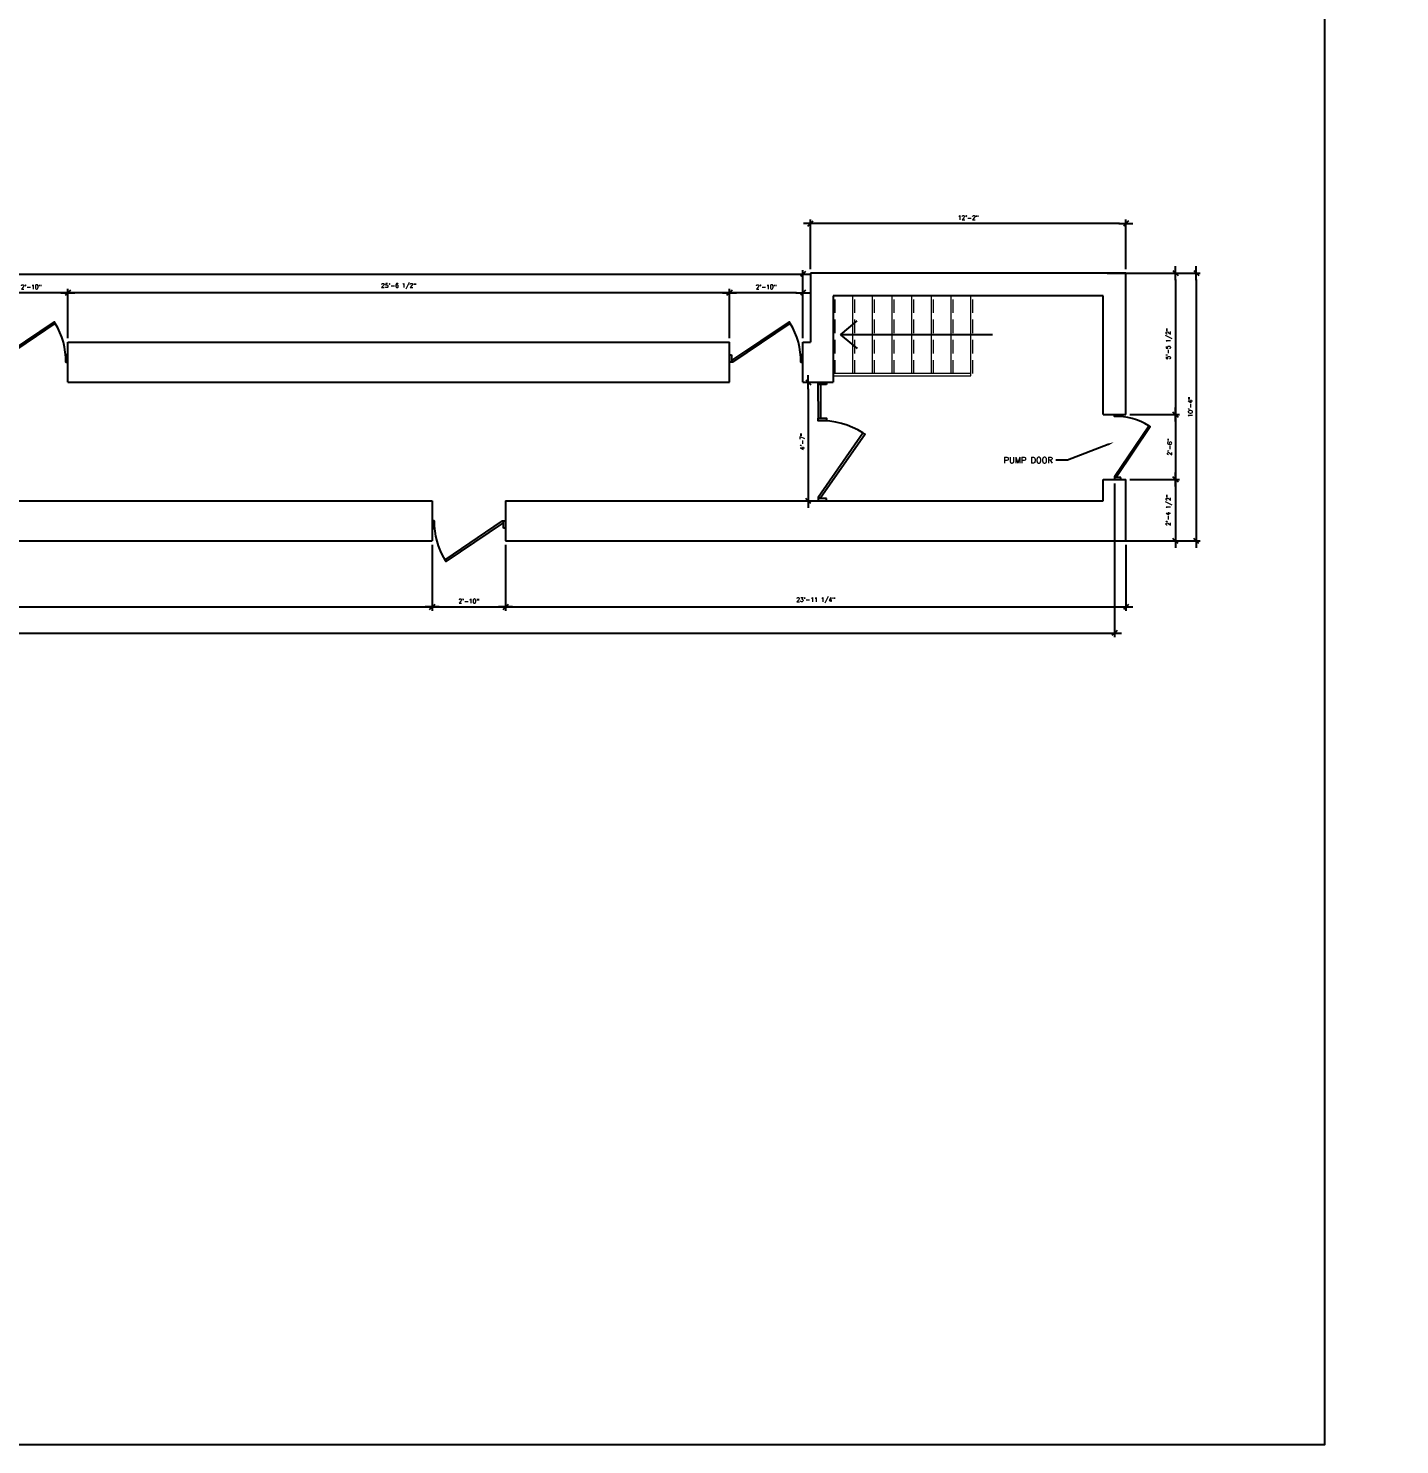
# Model space of a CAD drawing. Header units: inches. Extents: x -11160 to 9368, y -3485 to 2663.
# Drawn here: x -2651 to -2016, y -1174 to -518 of the extents above; entities that cross this region are included whole.
import ezdxf
from ezdxf import colors
from ezdxf.entities.mleader import LeaderData, LeaderLine
from ezdxf.math import Vec2, Vec3

# ---------------------------------------------------------------- set-up
doc = ezdxf.new("R2010")
doc.units = ezdxf.units.IN
doc.header["$MEASUREMENT"] = 0
doc.linetypes.add('HIDDEN', pattern=[0.375, 0.25, -0.125])
for name, color, linetype in [('A-WALL', 4, 'Continuous'), ('A-WINDOW', 1, 'Continuous'), ('MD-FF-HATCH-6', 8, 'Continuous'), ('SM-RCP-TEXT', 2, 'Continuous'), ('YP-DOOR', 1, 'Continuous')]:
    doc.layers.add(name, color=color, linetype=linetype)
doc.layers.add('D-D FLOOR', color=2, linetype='Continuous', lineweight=9)
doc.layers.add('I-8-Gray', color=1, linetype='Continuous', lineweight=9)
doc.styles.add('SM-LEADER-00', font='romans.shx')
doc.styles.add('SMI-24', font='romans.shx', dxfattribs={"height": 2})
doc.dimstyles.new('SMI-24', dxfattribs={"dimscale": 24, "dimtxt": 2, "dimasz": 0.125, "dimexe": 0.078125, "dimexo": 0.078125, "dimgap": 0.0625, "dimtad": 1, "dimdec": 3, "dimrnd": 0.25, "dimzin": 3, "dimdsep": 46, "dimlunit": 4, "dimtxsty": 'SMI-24', "dimblk": 'SMI-thick', "dimcen": 0.09375, "dimclrd": 1, "dimclre": 1, "dimclrt": 2, "dimadec": 0, "dimazin": 0, "dimtfac": 0.09375, "dimtdec": 3, "dimtmove": 2, "dimatfit": 3, "dimfxl": 0.078125, "dimfrac": 2, "dimtolj": 1, "dimtzin": 3, "dimarcsym": 0})

# ---------------------------------------------------------------- blocks, each defined once
blk = doc.blocks.new('SMI-thick')
at = {"color": 0, "linetype": 'Continuous'}
blk.add_line((-1.08, 0), (1.08, 0), dxfattribs=at)
at = {"color": 4, "linetype": 'Continuous'}
blk.add_line((0.39, 0.39), (-0.39, -0.39), dxfattribs=at)
blk = doc.blocks.new('*D495')
at = {"layer": 'A-WALL', "color": 1, "lineweight": -2, "transparency": 16777216}
for p, q in [((-2430.17, -756.87), (-2430.17, -787.43)), ((-2142.81, -756.87), (-2142.81, -787.43)), ((-2427.17, -785.56), (-2145.81, -785.56))]:
    blk.add_line(p, q, dxfattribs=at)
at = {"layer": 'Defpoints', "color": 0, "transparency": 16777216}
for p in [(-2430.17, -754.99), (-2142.81, -754.99), (-2142.81, -785.56)]:
    blk.add_point(p, dxfattribs=at)
at = {"layer": 'A-WALL', "color": 1, "lineweight": -2, "transparency": 16777216, "xscale": 3, "yscale": 3, "zscale": 3, "rotation": 180}
blk.add_blockref('SMI-thick', (-2430.17, -785.56), dxfattribs=at)
at = {"layer": 'A-WALL', "color": 1, "lineweight": -2, "transparency": 16777216, "xscale": 3, "yscale": 3, "zscale": 3}
blk.add_blockref('SMI-thick', (-2142.81, -785.56), dxfattribs=at)
at = {"layer": 'A-WALL', "color": 2, "transparency": 16777216, "insert": (-2286.49, -782.53), "char_height": 2, "attachment_point": 5, "style": 'SMI-24'}
blk.add_mtext('\\A1;23\'-11 1/4"', dxfattribs=at)
blk = doc.blocks.new('*D496')
at = {"layer": 'A-WALL', "color": 1, "lineweight": -2, "transparency": 16777216}
for p, q in [((-2464.17, -756.87), (-2464.17, -787.43)), ((-2430.17, -756.87), (-2430.17, -787.43)), ((-2461.17, -785.56), (-2433.17, -785.56))]:
    blk.add_line(p, q, dxfattribs=at)
at = {"layer": 'Defpoints', "color": 0, "transparency": 16777216}
for p in [(-2464.17, -754.99), (-2430.17, -754.99), (-2430.17, -785.56)]:
    blk.add_point(p, dxfattribs=at)
at = {"layer": 'A-WALL', "color": 1, "lineweight": -2, "transparency": 16777216, "xscale": 3, "yscale": 3, "zscale": 3, "rotation": 180}
blk.add_blockref('SMI-thick', (-2464.17, -785.56), dxfattribs=at)
at = {"layer": 'A-WALL', "color": 1, "lineweight": -2, "transparency": 16777216, "xscale": 3, "yscale": 3, "zscale": 3}
blk.add_blockref('SMI-thick', (-2430.17, -785.56), dxfattribs=at)
at = {"layer": 'A-WALL', "color": 2, "transparency": 16777216, "insert": (-2447.17, -782.87), "char_height": 2, "attachment_point": 5, "style": 'SMI-24'}
blk.add_mtext('\\A1;2\'-10"', dxfattribs=at)
blk = doc.blocks.new('*D497')
at = {"layer": 'A-WALL', "color": 1, "lineweight": -2, "transparency": 16777216}
for p, q in [((-2982.13, -756.87), (-2982.13, -787.43)), ((-2464.17, -756.87), (-2464.17, -787.43)), ((-2979.13, -785.56), (-2467.17, -785.56))]:
    blk.add_line(p, q, dxfattribs=at)
at = {"layer": 'Defpoints', "color": 0, "transparency": 16777216}
for p in [(-2982.13, -754.99), (-2464.17, -754.99), (-2464.17, -785.56)]:
    blk.add_point(p, dxfattribs=at)
at = {"layer": 'A-WALL', "color": 1, "lineweight": -2, "transparency": 16777216, "xscale": 3, "yscale": 3, "zscale": 3, "rotation": 180}
blk.add_blockref('SMI-thick', (-2982.13, -785.56), dxfattribs=at)
at = {"layer": 'A-WALL', "color": 1, "lineweight": -2, "transparency": 16777216, "xscale": 3, "yscale": 3, "zscale": 3}
blk.add_blockref('SMI-thick', (-2464.17, -785.56), dxfattribs=at)
at = {"layer": 'A-WALL', "color": 2, "transparency": 16777216, "insert": (-2723.15, -782.87), "char_height": 2, "attachment_point": 5, "style": 'SMI-24'}
blk.add_mtext('\\A1;43\'-2"', dxfattribs=at)
blk = doc.blocks.new('*D504')
at = {"layer": 'A-WALL', "color": 1, "lineweight": -2, "transparency": 16777216}
for p, q in [((-2148.09, -728.37), (-2148.09, -799.52)), ((-3511.37, -738.37), (-3511.37, -799.52)), ((-3508.37, -797.65), (-2151.09, -797.65))]:
    blk.add_line(p, q, dxfattribs=at)
at = {"layer": 'Defpoints', "color": 0, "transparency": 16777216}
for p in [(-2148.09, -726.49), (-3511.37, -736.49), (-2148.09, -797.65)]:
    blk.add_point(p, dxfattribs=at)
at = {"layer": 'A-WALL', "color": 1, "lineweight": -2, "transparency": 16777216, "xscale": 3, "yscale": 3, "zscale": 3, "rotation": 180}
blk.add_blockref('SMI-thick', (-3511.37, -797.65), dxfattribs=at)
at = {"layer": 'A-WALL', "color": 1, "lineweight": -2, "transparency": 16777216, "xscale": 3, "yscale": 3, "zscale": 3}
blk.add_blockref('SMI-thick', (-2148.09, -797.65), dxfattribs=at)
at = {"layer": 'A-WALL', "color": 2, "transparency": 16777216, "insert": (-2829.73, -794.62), "char_height": 2, "attachment_point": 5, "style": 'SMI-24'}
blk.add_mtext('\\A1;113\'-7 1/4"', dxfattribs=at)
blk = doc.blocks.new('*D505')
at = {"layer": 'A-WALL', "color": 1, "lineweight": -2, "transparency": 16777216}
for p, q in [((-2140.94, -726.49), (-2117.96, -726.49)), ((-2119.83, -729.49), (-2119.83, -751.99)), ((-2140.94, -754.99), (-2117.96, -754.99))]:
    blk.add_line(p, q, dxfattribs=at)
at = {"layer": 'Defpoints', "color": 0, "transparency": 16777216}
for p in [(-2142.81, -726.49), (-2142.81, -754.99), (-2119.83, -754.99)]:
    blk.add_point(p, dxfattribs=at)
at = {"layer": 'A-WALL', "color": 1, "lineweight": -2, "transparency": 16777216, "xscale": 3, "yscale": 3, "zscale": 3}
for p, rotation in [((-2119.83, -726.49), 90), ((-2119.83, -754.99), 270)]:
    blk.add_blockref('SMI-thick', p, dxfattribs=dict(at, rotation=rotation))
at = {"layer": 'A-WALL', "color": 2, "transparency": 16777216, "insert": (-2122.86, -740.74), "char_height": 2, "attachment_point": 5, "rotation": 90, "style": 'SMI-24'}
blk.add_mtext('\\A1;2\'-4 1/2"', dxfattribs=at)
blk = doc.blocks.new('*D506')
at = {"layer": 'A-WALL', "color": 1, "lineweight": -2, "transparency": 16777216}
for p, q in [((-2140.94, -696.49), (-2117.96, -696.49)), ((-2119.83, -699.49), (-2119.83, -723.49)), ((-2140.94, -726.49), (-2117.96, -726.49))]:
    blk.add_line(p, q, dxfattribs=at)
at = {"layer": 'Defpoints', "color": 0, "transparency": 16777216}
for p in [(-2142.81, -696.49), (-2142.81, -726.49), (-2119.83, -726.49)]:
    blk.add_point(p, dxfattribs=at)
at = {"layer": 'A-WALL', "color": 1, "lineweight": -2, "transparency": 16777216, "xscale": 3, "yscale": 3, "zscale": 3}
for p, rotation in [((-2119.83, -696.49), 90), ((-2119.83, -726.49), 270)]:
    blk.add_blockref('SMI-thick', p, dxfattribs=dict(at, rotation=rotation))
at = {"layer": 'A-WALL', "color": 2, "transparency": 16777216, "insert": (-2122.52, -711.49), "char_height": 2, "attachment_point": 5, "rotation": 90, "style": 'SMI-24'}
blk.add_mtext('\\A1;2\'-6"', dxfattribs=at)
blk = doc.blocks.new('*D507')
at = {"layer": 'A-WALL', "color": 1, "lineweight": -2, "transparency": 16777216}
for p, q in [((-2140.94, -630.93), (-2117.96, -630.93)), ((-2119.83, -633.93), (-2119.83, -693.49)), ((-2140.94, -696.49), (-2117.96, -696.49))]:
    blk.add_line(p, q, dxfattribs=at)
at = {"layer": 'Defpoints', "color": 0, "transparency": 16777216}
for p in [(-2142.81, -630.93), (-2142.81, -696.49), (-2119.83, -696.49)]:
    blk.add_point(p, dxfattribs=at)
at = {"layer": 'A-WALL', "color": 1, "lineweight": -2, "transparency": 16777216, "xscale": 3, "yscale": 3, "zscale": 3}
for p, rotation in [((-2119.83, -630.93), 90), ((-2119.83, -696.49), 270)]:
    blk.add_blockref('SMI-thick', p, dxfattribs=dict(at, rotation=rotation))
at = {"layer": 'A-WALL', "color": 2, "transparency": 16777216, "insert": (-2122.86, -663.71), "char_height": 2, "attachment_point": 5, "rotation": 90, "style": 'SMI-24'}
blk.add_mtext('\\A1;5\'-5 1/2"', dxfattribs=at)
blk = doc.blocks.new('*D508')
at = {"layer": 'A-WALL', "color": 1, "lineweight": -2, "transparency": 16777216}
for p, q in [((-2151.5, -630.93), (-2108.35, -630.93)), ((-2110.23, -633.93), (-2110.23, -751.99)), ((-2146.22, -754.99), (-2108.35, -754.99))]:
    blk.add_line(p, q, dxfattribs=at)
at = {"layer": 'Defpoints', "color": 0, "transparency": 16777216}
for p in [(-2153.37, -630.93), (-2148.09, -754.99), (-2110.23, -754.99)]:
    blk.add_point(p, dxfattribs=at)
at = {"layer": 'A-WALL', "color": 1, "lineweight": -2, "transparency": 16777216, "xscale": 3, "yscale": 3, "zscale": 3}
for p, rotation in [((-2110.23, -630.93), 90), ((-2110.23, -754.99), 270)]:
    blk.add_blockref('SMI-thick', p, dxfattribs=dict(at, rotation=rotation))
at = {"layer": 'A-WALL', "color": 2, "transparency": 16777216, "insert": (-2112.92, -692.96), "char_height": 2, "attachment_point": 5, "rotation": 90, "style": 'SMI-24'}
blk.add_mtext('\\A1;10\'-4"', dxfattribs=at)
blk = doc.blocks.new('*D509')
at = {"layer": 'A-WALL', "color": 1, "lineweight": -2, "transparency": 16777216}
for p, q in [((-2288.93, -629.06), (-2288.93, -606.12)), ((-2145.81, -607.99), (-2285.93, -607.99)), ((-2142.81, -629.06), (-2142.81, -606.12))]:
    blk.add_line(p, q, dxfattribs=at)
at = {"layer": 'Defpoints', "color": 0, "transparency": 16777216}
for p in [(-2288.93, -607.99), (-2288.93, -630.93), (-2142.81, -630.93)]:
    blk.add_point(p, dxfattribs=at)
at = {"layer": 'A-WALL', "color": 1, "lineweight": -2, "transparency": 16777216, "xscale": 3, "yscale": 3, "zscale": 3, "rotation": 180}
blk.add_blockref('SMI-thick', (-2288.93, -607.99), dxfattribs=at)
at = {"layer": 'A-WALL', "color": 1, "lineweight": -2, "transparency": 16777216, "xscale": 3, "yscale": 3, "zscale": 3}
blk.add_blockref('SMI-thick', (-2142.81, -607.99), dxfattribs=at)
at = {"layer": 'A-WALL', "color": 2, "transparency": 16777216, "insert": (-2215.87, -605.3), "char_height": 2, "attachment_point": 5, "style": 'SMI-24'}
blk.add_mtext('\\A1;12\'-2"', dxfattribs=at)
blk = doc.blocks.new('*D510')
at = {"layer": 'A-WALL', "color": 1, "lineweight": -2, "transparency": 16777216}
for p, q in [((-2289.1, -681.49), (-2288.08, -681.49)), ((-2289.96, -684.49), (-2289.96, -733.49)), ((-2289.1, -736.49), (-2288.08, -736.49))]:
    blk.add_line(p, q, dxfattribs=at)
at = {"layer": 'Defpoints', "color": 0, "transparency": 16777216}
for p in [(-2290.97, -681.49), (-2290.97, -736.49), (-2289.96, -736.49)]:
    blk.add_point(p, dxfattribs=at)
at = {"layer": 'A-WALL', "color": 1, "lineweight": -2, "transparency": 16777216, "xscale": 3, "yscale": 3, "zscale": 3}
for p, rotation in [((-2289.96, -681.49), 90), ((-2289.96, -736.49), 270)]:
    blk.add_blockref('SMI-thick', p, dxfattribs=dict(at, rotation=rotation))
at = {"layer": 'A-WALL', "color": 2, "transparency": 16777216, "insert": (-2292.65, -708.99), "char_height": 2, "attachment_point": 5, "rotation": 90, "style": 'SMI-24'}
blk.add_mtext('\\A1;4\'-7"', dxfattribs=at)
blk = doc.blocks.new('*D522')
at = {"layer": 'A-WALL', "color": 1, "lineweight": -2, "transparency": 16777216}
for p, q in [((-2326.45, -661.12), (-2326.45, -638.18)), ((-2295.45, -640.05), (-2323.45, -640.05)), ((-2292.45, -661.12), (-2292.45, -638.18))]:
    blk.add_line(p, q, dxfattribs=at)
at = {"layer": 'Defpoints', "color": 0, "transparency": 16777216}
for p in [(-2326.45, -640.05), (-2326.45, -662.99), (-2292.45, -662.99)]:
    blk.add_point(p, dxfattribs=at)
at = {"layer": 'A-WALL', "color": 1, "lineweight": -2, "transparency": 16777216, "xscale": 3, "yscale": 3, "zscale": 3, "rotation": 180}
blk.add_blockref('SMI-thick', (-2326.45, -640.05), dxfattribs=at)
at = {"layer": 'A-WALL', "color": 1, "lineweight": -2, "transparency": 16777216, "xscale": 3, "yscale": 3, "zscale": 3}
blk.add_blockref('SMI-thick', (-2292.45, -640.05), dxfattribs=at)
at = {"layer": 'A-WALL', "color": 2, "transparency": 16777216, "insert": (-2309.45, -637.36), "char_height": 2, "attachment_point": 5, "style": 'SMI-24'}
blk.add_mtext('\\A1;2\'-10"', dxfattribs=at)
blk = doc.blocks.new('*D523')
at = {"layer": 'A-WALL', "color": 1, "lineweight": -2, "transparency": 16777216}
for p, q in [((-2632.93, -661.12), (-2632.93, -638.18)), ((-2329.45, -640.05), (-2629.93, -640.05)), ((-2326.45, -661.12), (-2326.45, -638.18))]:
    blk.add_line(p, q, dxfattribs=at)
at = {"layer": 'Defpoints', "color": 0, "transparency": 16777216}
for p in [(-2632.93, -640.05), (-2632.93, -662.99), (-2326.45, -662.99)]:
    blk.add_point(p, dxfattribs=at)
at = {"layer": 'A-WALL', "color": 1, "lineweight": -2, "transparency": 16777216, "xscale": 3, "yscale": 3, "zscale": 3, "rotation": 180}
blk.add_blockref('SMI-thick', (-2632.93, -640.05), dxfattribs=at)
at = {"layer": 'A-WALL', "color": 1, "lineweight": -2, "transparency": 16777216, "xscale": 3, "yscale": 3, "zscale": 3}
blk.add_blockref('SMI-thick', (-2326.45, -640.05), dxfattribs=at)
at = {"layer": 'A-WALL', "color": 2, "transparency": 16777216, "insert": (-2479.69, -637.03), "char_height": 2, "attachment_point": 5, "style": 'SMI-24'}
blk.add_mtext('\\A1;25\'-6 1/2"', dxfattribs=at)
blk = doc.blocks.new('*D524')
at = {"layer": 'A-WALL', "color": 1, "lineweight": -2, "transparency": 16777216}
for p, q in [((-2666.93, -661.12), (-2666.93, -638.18)), ((-2635.93, -640.05), (-2663.93, -640.05)), ((-2632.93, -661.12), (-2632.93, -638.18))]:
    blk.add_line(p, q, dxfattribs=at)
at = {"layer": 'Defpoints', "color": 0, "transparency": 16777216}
for p in [(-2666.93, -640.05), (-2666.93, -662.99), (-2632.93, -662.99)]:
    blk.add_point(p, dxfattribs=at)
at = {"layer": 'A-WALL', "color": 1, "lineweight": -2, "transparency": 16777216, "xscale": 3, "yscale": 3, "zscale": 3, "rotation": 180}
blk.add_blockref('SMI-thick', (-2666.93, -640.05), dxfattribs=at)
at = {"layer": 'A-WALL', "color": 1, "lineweight": -2, "transparency": 16777216, "xscale": 3, "yscale": 3, "zscale": 3}
blk.add_blockref('SMI-thick', (-2632.93, -640.05), dxfattribs=at)
at = {"layer": 'A-WALL', "color": 2, "transparency": 16777216, "insert": (-2649.93, -637.36), "char_height": 2, "attachment_point": 5, "style": 'SMI-24'}
blk.add_mtext('\\A1;2\'-10"', dxfattribs=at)
blk = doc.blocks.new('*D528')
at = {"layer": 'A-WALL', "color": 1, "lineweight": -2, "transparency": 16777216}
for p, q in [((-3152.37, -638.18), (-3152.37, -629.56)), ((-2292.45, -638.18), (-2292.45, -629.56)), ((-3149.37, -631.43), (-2295.45, -631.43))]:
    blk.add_line(p, q, dxfattribs=at)
at = {"layer": 'Defpoints', "color": 0, "transparency": 16777216}
for p in [(-2292.45, -631.43), (-3152.37, -640.05), (-2292.45, -640.05)]:
    blk.add_point(p, dxfattribs=at)
at = {"layer": 'A-WALL', "color": 1, "lineweight": -2, "transparency": 16777216, "xscale": 3, "yscale": 3, "zscale": 3, "rotation": 180}
blk.add_blockref('SMI-thick', (-3152.37, -631.43), dxfattribs=at)
at = {"layer": 'A-WALL', "color": 1, "lineweight": -2, "transparency": 16777216, "xscale": 3, "yscale": 3, "zscale": 3}
blk.add_blockref('SMI-thick', (-2292.45, -631.43), dxfattribs=at)
at = {"layer": 'A-WALL', "color": 2, "transparency": 16777216, "insert": (-2722.41, -628.74), "char_height": 2, "attachment_point": 5, "style": 'SMI-24'}
blk.add_mtext('\\A1;71\'-8"', dxfattribs=at)

msp = doc.modelspace()

# ---------------------------------------------------------------- linework, layer by layer
at = {"layer": 'A-WALL'}
for p, q in [((-2288.9325, -630.93175), (-2288.9325, -662.99284)), ((-2142.81036, -630.93175), (-2288.9325, -630.93175)), ((-2142.81036, -696.49282), (-2142.81036, -630.93175)), ((-2153.37143, -641.49282), (-2278.37143, -641.49282)), ((-2278.37143, -641.49282), (-2278.37143, -681.49284)), ((-2153.37143, -696.49282), (-2153.37143, -641.49282)), ((-2632.9325, -681.49284), (-2632.9325, -662.99284)), ((-2632.9325, -662.99284), (-2326.45347, -662.99285)), ((-2326.45347, -681.49285), (-2326.45347, -662.99285)), ((-2292.45347, -681.49284), (-2292.45347, -662.99284)), ((-2292.45347, -662.99284), (-2288.9325, -662.99284)), ((-2632.9325, -681.49284), (-2326.45347, -681.49284)), ((-2292.45347, -681.49284), (-2278.37143, -681.49284)), ((-2153.37143, -696.49282), (-2142.81036, -696.49282)), ((-2153.37143, -736.49282), (-2153.37143, -726.49282)), ((-2153.37143, -726.49282), (-2142.81036, -726.49282)), ((-2142.81036, -754.99282), (-2142.81036, -726.49282)), ((-2982.12781, -736.49283), (-2464.17395, -736.49283)), ((-2464.17395, -736.49283), (-2464.17395, -754.99283)), ((-2430.17395, -736.49282), (-2430.17395, -754.99282)), ((-2430.17395, -736.49282), (-2288.9325, -736.49282)), ((-2288.9325, -736.49282), (-2278.37143, -736.49282)), ((-2278.37143, -736.49282), (-2153.37143, -736.49282)), ((-2982.12781, -754.99283), (-2464.17395, -754.99283)), ((-2430.17395, -754.99282), (-2142.81036, -754.99282))]:
    msp.add_line(p, q, dxfattribs=at)
at = {"layer": 'A-WALL', "color": 8}
for centre, radius, start, end in [((-2666.02876, -671.39094), 32.14749, 358.48149077, 32.12821955), ((-2325.54973, -671.39094), 32.14749, 358.48149077, 32.12821955), ((-2284.42483, -736.55863), 37.26895, 57.87178045, 91.51850923), ((-2147.33922, -725.69541), 28.36544, 57.87178045, 91.51850923), ((-2431.07769, -746.59473), 32.14749, 178.48149077, 212.12821955)]:
    msp.add_arc(centre, radius, start, end, dxfattribs=at)
at = {"layer": 'A-WINDOW', "color": 3}
for points in [[(-2633.89299, -668.85412), (-2633.89299, -672.24284), (-2632.9325, -672.24284), (-2632.9325, -668.85412)], [(-2325.49298, -668.85413), (-2325.49298, -672.24285), (-2326.45347, -672.24285), (-2326.45347, -668.85413)], [(-2293.41396, -668.85412), (-2293.41396, -672.24284), (-2292.45347, -672.24284), (-2292.45347, -668.85412)], [(-2281.48387, -682.60635), (-2285.41245, -682.60635), (-2285.41245, -681.49284), (-2281.48387, -681.49284)], [(-2281.48387, -699.30278), (-2285.41245, -699.30278), (-2285.41245, -698.18927), (-2281.48387, -698.18927)], [(-2145.10085, -697.34031), (-2148.09089, -697.34031), (-2148.09089, -696.49282), (-2145.10085, -696.49282)], [(-2145.10085, -725.64533), (-2148.0909, -725.64533), (-2148.0909, -726.49282), (-2145.10085, -726.49282)], [(-2281.48387, -735.37933), (-2285.41245, -735.37933), (-2285.41245, -736.49284), (-2281.48387, -736.49284)], [(-2463.21346, -749.13155), (-2463.21346, -745.74283), (-2464.17395, -745.74283), (-2464.17395, -749.13155)], [(-2431.13444, -749.13154), (-2431.13444, -745.74282), (-2430.17395, -745.74282), (-2430.17395, -749.13154)]]:
    msp.add_lwpolyline(points, close=True, dxfattribs=at)
at = {"layer": 'D-D FLOOR'}
for p, q in [((-2278.37143, -677.49637), (-2278.37143, -641.49282)), ((-2269.2758, -677.49637), (-2269.2758, -641.49282)), ((-2260.18017, -677.49637), (-2260.18017, -641.49282)), ((-2251.08453, -677.49637), (-2251.08453, -641.49282)), ((-2241.9889, -677.49637), (-2241.9889, -641.49282)), ((-2232.89327, -677.49637), (-2232.89327, -641.49282)), ((-2223.79764, -677.49637), (-2223.79764, -641.49282)), ((-2214.70201, -677.49637), (-2214.70201, -641.49282))]:
    msp.add_line(p, q, dxfattribs=at)
msp.add_lwpolyline([(-2278.37143, -677.49637), (-2278.37143, -678.4912), (-2214.71756, -678.4912), (-2214.71756, -677.49637)], close=True, dxfattribs=at)
at = {"layer": 'Defpoints', "color": 6}
msp.add_lwpolyline([(-5471.32461, -180.036), (-2050.75342, -180.036), (-2050.75342, -1173.57041), (-5471.32461, -1173.57041)], close=True, dxfattribs=at)
at = {"layer": 'I-8-Gray', "linetype": 'HIDDEN', "ltscale": 25}
for p, q in [((-2277.45978, -677.49637), (-2277.45978, -641.49282)), ((-2268.36415, -677.49637), (-2268.36415, -641.49282)), ((-2259.26852, -677.49637), (-2259.26852, -641.49282)), ((-2250.17289, -677.49637), (-2250.17289, -641.49282)), ((-2241.07725, -677.49637), (-2241.07725, -641.49282)), ((-2231.98162, -677.49637), (-2231.98162, -641.49282)), ((-2222.88599, -677.49637), (-2222.88599, -641.49282)), ((-2213.79036, -677.49637), (-2213.79036, -641.49282))]:
    msp.add_line(p, q, dxfattribs=at)
at = {"layer": 'MD-FF-HATCH-6'}
for points in [[(-2274.96816, -659.49459), (-2267.22649, -653.08642)], [(-2204.57661, -659.49459), (-2274.96816, -659.49459)], [(-2274.96816, -659.49459), (-2267.22649, -665.90277)]]:
    msp.add_lwpolyline(points, dxfattribs=at)
at = {"layer": 'YP-DOOR'}
for points in [[(-2665.97201, -671.38572), (-2665.39509, -672.24285), (-2638.80433, -654.2944), (-2639.34953, -653.46645)], [(-2325.49298, -671.38572), (-2324.91605, -672.24285), (-2298.3253, -654.2944), (-2298.8705, -653.46645)], [(-2284.18737, -682.60635), (-2285.46426, -682.60635), (-2285.41245, -698.18308), (-2284.18737, -698.19546)], [(-2147.3346, -725.64533), (-2148.0909, -725.13628), (-2132.25403, -701.67385), (-2131.52349, -702.15491)], [(-2284.41877, -735.37933), (-2285.41245, -734.7105), (-2264.60461, -704.99705), (-2263.64476, -705.62911)], [(-2431.13444, -746.59995), (-2431.71137, -745.74282), (-2458.30212, -763.69127), (-2457.75692, -764.51922)]]:
    msp.add_lwpolyline(points, close=True, dxfattribs=at)

# ---------------------------------------------------------------- dimensions: what is measured, and where the dimension line sits
at = {"layer": 'A-WALL'}
for base, p1, p2, picture, middle in [((-2288.9325, -607.99055), (-2142.81036, -630.93175), (-2288.9325, -630.93175), '*D509', (-2215.87143, -605.30008)), ((-2292.45347, -631.43307), (-3152.37143, -640.05164), (-2292.45347, -640.05164), '*D528', (-2722.41245, -628.74259)), ((-2666.9325, -640.05164), (-2632.9325, -662.99284), (-2666.9325, -662.99284), '*D524', (-2649.9325, -637.36117)), ((-2632.9325, -640.05164), (-2326.45347, -662.99284), (-2632.9325, -662.99284), '*D523', (-2479.69298, -637.02783)), ((-2326.45347, -640.05164), (-2292.45347, -662.99284), (-2326.45347, -662.99284), '*D522', (-2309.45347, -637.36117)), ((-2148.0909, -797.64659), (-3511.36929, -736.49284), (-2148.0909, -726.49282), '*D504', (-2829.73009, -794.62278)), ((-2464.17395, -785.5575), (-2982.12781, -754.99283), (-2464.17395, -754.99283), '*D497', (-2723.15088, -782.86702)), ((-2430.17395, -785.55749), (-2464.17395, -754.99282), (-2430.17395, -754.99282), '*D496', (-2447.17395, -782.86702)), ((-2142.81036, -785.55749), (-2430.17395, -754.99282), (-2142.81036, -754.99282), '*D495', (-2286.49216, -782.53368))]:
    dim = msp.add_linear_dim(base=base, p1=p1, p2=p2, dimstyle='SMI-24', dxfattribs=at)
    dim.commit()
    dim.dimension.update_dxf_attribs({"geometry": picture, "text_midpoint": middle})
for base, p1, p2, picture, middle in [((-2110.2261, -754.99282), (-2153.37143, -630.93175), (-2148.0909, -754.99282), '*D508', (-2112.91658, -692.96229)), ((-2119.83322, -696.49282), (-2142.81036, -630.93175), (-2142.81036, -696.49282), '*D507', (-2122.85703, -663.71229)), ((-2289.95947, -736.49282), (-2290.9722, -681.49284), (-2290.9722, -736.49282), '*D510', (-2292.64994, -708.99283)), ((-2119.83322, -726.49282), (-2142.81036, -696.49282), (-2142.81036, -726.49282), '*D506', (-2122.5237, -711.49282)), ((-2119.83322, -754.99282), (-2142.81036, -726.49282), (-2142.81036, -754.99282), '*D505', (-2122.85703, -740.74282))]:
    dim = msp.add_linear_dim(base=base, p1=p1, p2=p2, angle=90, dimstyle='SMI-24', dxfattribs=at)
    dim.commit()
    dim.dimension.update_dxf_attribs({"geometry": picture, "text_midpoint": middle})

# ---------------------------------------------------------------- leaders
at = {"layer": 'SM-RCP-TEXT'}
ml = msp.add_multileader_mtext('Standard', dxfattribs=at)
ml.set_content('ELEVATOR', color=256, style='SM-LEADER-00')
ml.set_leader_properties(color=1)
ml.build(insert=Vec2(0, 0))
ml.multileader.update_dxf_attribs({"dogleg_length": 3, "arrow_head_size": 2.8, "scale": 50})
ctx = ml.context
ctx.base_point, ctx.scale, ctx.char_height, ctx.arrow_head_size, ctx.landing_gap_size, ctx.plane_origin = Vec3(-3643.94701, -541.92635), 50, 2.8, 2.8, 1.4, Vec3(-3680.09164, -524.07835)
notes = []
notes.append((ctx, [(1, (1, 1, 0), (-3619.08034, -541.92635), (-1, 0), 3, [(0, [(-3646.41049, -530.88689)], 0, []), (1, [(-3625.45438, -552.34509)], 0, [])])]))
ctx.mtext.insert, ctx.mtext.rotation, ctx.mtext.width, ctx.mtext.flow_direction = Vec3(-3642.54701, -540.52635), 6.283185307, 57.3412941, 5
ml = msp.add_multileader_mtext('Standard', dxfattribs=at)
ml.set_content('COIN MACHINE', color=256, style='SM-LEADER-00')
ml.set_leader_properties(color=1)
ml.build(insert=Vec2(0, 0))
ml.multileader.update_dxf_attribs({"dogleg_length": 3, "arrow_head_size": 2.8, "scale": 50})
ctx = ml.context
ctx.base_point, ctx.scale, ctx.char_height, ctx.arrow_head_size, ctx.landing_gap_size, ctx.plane_origin = Vec3(-3257.82021, -527.04795), 50, 2.8, 2.8, 1.4, Vec3(-3302.54967, -509.19995)
notes.append((ctx, [(0, (1, 1, 0), (-3263.16484, -527.04795), (1, 0), 5.34463, [(0, [(-3269.88599, -535.47452)], 0, [])])]))
ctx.mtext.insert, ctx.mtext.rotation, ctx.mtext.width, ctx.mtext.flow_direction = Vec3(-3256.42021, -525.64795), 6.283185307, 57.3412941, 5
ml = msp.add_multileader_mtext('Standard', dxfattribs=at)
ml.set_content('LAUNDRY ROOM', color=256, style='SM-LEADER-00')
ml.set_leader_properties(color=1)
ml.build(insert=Vec2(0, 0))
ml.multileader.update_dxf_attribs({"dogleg_length": 3, "arrow_head_size": 2.8, "scale": 50})
ctx = ml.context
ctx.base_point, ctx.scale, ctx.char_height, ctx.arrow_head_size, ctx.landing_gap_size, ctx.plane_origin = Vec3(-3252.64277, -559.65738), 50, 2.8, 2.8, 1.4, Vec3(-3284.81414, -541.80938)
notes.append((ctx, [(1, (1, 1, 0), (-3210.73618, -559.65738), (-1, 0), 6.97325, [(0, [(-3251.133, -548.61792)], 0, []), (1, [(-3221.04881, -572.13658)], 0, [])])]))
ctx.mtext.insert, ctx.mtext.rotation, ctx.mtext.width, ctx.mtext.flow_direction = Vec3(-3251.24277, -558.25738), 6.283185307, 57.3412941, 5
ml = msp.add_multileader_mtext('Standard', dxfattribs=at)
ml.set_content('MAIN LOBBY', color=256, style='SM-LEADER-00')
ml.set_leader_properties(color=1)
ml.build(insert=Vec2(0, 0))
ml.multileader.update_dxf_attribs({"dogleg_length": 3, "arrow_head_size": 2.8, "scale": 50})
ctx = ml.context
ctx.base_point, ctx.scale, ctx.char_height, ctx.arrow_head_size, ctx.landing_gap_size, ctx.plane_origin = Vec3(-3440.34551, -577.51836), 50, 2.8, 2.8, 1.4, Vec3(-3476.49014, -559.67036)
notes.append((ctx, [(1, (1, 1, 0), (-3409.61218, -577.51836), (-1, 0), 3, [(0, [(-3442.809, -566.47889)], 0, []), (1, [(-3417.50432, -590.48502)], 0, [])])]))
ctx.mtext.insert, ctx.mtext.rotation, ctx.mtext.width, ctx.mtext.flow_direction = Vec3(-3438.94551, -576.11836), 6.283185307, 57.3412941, 5
ml = msp.add_multileader_mtext('Standard', dxfattribs=at)
ml.set_content("CEILING HEIGHT {\\A1;\\Farchand|c0;\\W0.8;\\C2;90''}", color=256, style='SM-LEADER-00')
ml.set_leader_properties(color=1)
ml.build(insert=Vec2(0, 0))
ml.multileader.update_dxf_attribs({"dogleg_length": 3, "arrow_head_size": 2.8, "scale": 50})
ctx = ml.context
ctx.base_point, ctx.scale, ctx.char_height, ctx.arrow_head_size, ctx.landing_gap_size, ctx.plane_origin = Vec3(-3255.90071, -579.47888), 50, 2.8, 2.8, 1.4, Vec3(-3292.04534, -561.63088)
notes.append((ctx, [(1, (1, 1, 0), (-3209.59405, -579.47888), (-1, 0), 3, [(0, [(-3258.3642, -568.43941)], 0, []), (1, [(-3224.08694, -591.40096)], 0, [])])]))
ctx.mtext.insert, ctx.mtext.rotation, ctx.mtext.width, ctx.mtext.flow_direction = Vec3(-3254.50071, -578.07888), 6.283185307, 57.3412941, 5
ml = msp.add_multileader_mtext('Standard', dxfattribs=at)
ml.set_content("CEILING HEIGHT {\\A1;\\Farchand|c0;\\W0.8;\\C2;84''}", color=256, style='SM-LEADER-00')
ml.set_leader_properties(color=1)
ml.build(insert=Vec2(0, 0))
ml.multileader.update_dxf_attribs({"dogleg_length": 3, "arrow_head_size": 2.8, "scale": 50})
ctx = ml.context
ctx.base_point, ctx.scale, ctx.char_height, ctx.arrow_head_size, ctx.landing_gap_size, ctx.plane_origin = Vec3(-3580.71259, -584.29227), 50, 2.8, 2.8, 1.4, Vec3(-3616.85721, -566.44427)
notes.append((ctx, [(1, (1, 1, 0), (-3534.40592, -584.29227), (-1, 0), 3, [(0, [(-3583.17607, -573.2528)], 0, []), (1, [(-3548.89882, -596.21435)], 0, [])])]))
ctx.mtext.insert, ctx.mtext.rotation, ctx.mtext.width, ctx.mtext.flow_direction = Vec3(-3579.31259, -582.89227), 6.283185307, 57.3412941, 5
ml = msp.add_multileader_mtext('Standard', dxfattribs=at)
ml.set_content("CEILING HEIGHT {\\A1;\\Farchand|c0;\\W0.8;\\C2;88''}", color=256, style='SM-LEADER-00')
ml.set_leader_properties(color=1)
ml.build(insert=Vec2(0, 0))
ml.multileader.update_dxf_attribs({"dogleg_length": 3, "arrow_head_size": 2.8, "scale": 50})
ctx = ml.context
ctx.base_point, ctx.scale, ctx.char_height, ctx.arrow_head_size, ctx.landing_gap_size, ctx.plane_origin = Vec3(-3449.65142, -602.73728), 50, 2.8, 2.8, 1.4, Vec3(-3485.79605, -584.88928)
notes.append((ctx, [(1, (1, 1, 0), (-3403.34476, -602.73728), (-1, 0), 3, [(0, [(-3452.1149, -591.69782)], 0, []), (1, [(-3417.83765, -614.65936)], 0, [])])]))
ctx.mtext.insert, ctx.mtext.rotation, ctx.mtext.width, ctx.mtext.flow_direction = Vec3(-3448.25142, -601.33728), 6.283185307, 57.3412941, 5
ml = msp.add_multileader_mtext('Standard', dxfattribs=at)
ml.set_content('MANAGEMENT \\POFFICE', color=256, style='SM-LEADER-00')
ml.set_leader_properties(color=1)
ml.build(insert=Vec2(0, 0))
ml.multileader.update_dxf_attribs({"dogleg_length": 3, "arrow_head_size": 2.8, "scale": 50})
ctx = ml.context
ctx.base_point, ctx.scale, ctx.char_height, ctx.arrow_head_size, ctx.landing_gap_size, ctx.plane_origin = Vec3(-4651.17389, -615.0215), 50, 2.8, 2.8, 1.4, Vec3(-4683.34527, -597.1735)
notes.append((ctx, [(1, (1, 1, 0), (-4615.00064, -615.0215), (-1, 0), 6.97325, [(0, [(-4649.66412, -603.98204)], 0, []), (1, [(-4629.06308, -626.02606)], 0, [])])]))
ctx.mtext.insert, ctx.mtext.rotation, ctx.mtext.width, ctx.mtext.flow_direction = Vec3(-4649.77389, -613.6215), 6.283185307, 57.3412941, 5
ml = msp.add_multileader_mtext('Standard', dxfattribs=at)
ml.set_content('LAUNDRY \\PWASHROOM', color=256, style='SM-LEADER-00')
ml.set_leader_properties(color=1)
ml.build(insert=Vec2(0, 0))
ml.multileader.update_dxf_attribs({"dogleg_length": 3, "arrow_head_size": 1.88871, "scale": 50})
ctx = ml.context
ctx.base_point, ctx.scale, ctx.char_height, ctx.arrow_head_size, ctx.landing_gap_size, ctx.plane_origin = Vec3(-3202.00502, -642.00097), 50, 1.888706, 1.88871, 0.94435, Vec3(-3223.70583, -629.96182)
notes.append((ctx, [(1, (1, 1, 0), (-3180.39289, -642.00097), (-1, 0), 4.70372, [(0, [(-3200.98663, -634.55444)], 0, []), (1, [(-3184.32116, -650.90176)], 0, [])])]))
ctx.mtext.insert, ctx.mtext.rotation, ctx.mtext.width, ctx.mtext.flow_direction = Vec3(-3201.06067, -641.05662), 6.283185307, 38.6788648, 5
ml = msp.add_multileader_mtext('Standard', dxfattribs=at)
ml.set_content("CEILING HEIGHT {\\A1;\\Farchand|c0;\\W0.8;\\C2;83''}", color=256, style='SM-LEADER-00')
ml.set_leader_properties(color=1)
ml.build(insert=Vec2(0, 0))
ml.multileader.update_dxf_attribs({"dogleg_length": 3, "arrow_head_size": 2.8, "scale": 50})
ctx = ml.context
ctx.base_point, ctx.scale, ctx.char_height, ctx.arrow_head_size, ctx.landing_gap_size, ctx.plane_origin = Vec3(-3157.56201, -704.89007), 50, 2.8, 2.8, 1.4, Vec3(-3193.70663, -687.04207)
notes.append((ctx, [(1, (1, 1, 0), (-3111.25534, -704.89007), (-1, 0), 3, [(0, [(-3160.02549, -693.85061)], 0, []), (1, [(-3125.74823, -716.81215)], 0, [])])]))
ctx.mtext.insert, ctx.mtext.rotation, ctx.mtext.width, ctx.mtext.flow_direction = Vec3(-3156.16201, -703.49007), 6.283185307, 57.3412941, 5
ml = msp.add_multileader_mtext('Standard', dxfattribs=at)
ml.set_content('CORRIDOR', color=256, style='SM-LEADER-00')
ml.set_leader_properties(color=1)
ml.build(insert=Vec2(0, 0))
ml.multileader.update_dxf_attribs({"dogleg_length": 3, "arrow_head_size": 2.8, "scale": 50})
ctx = ml.context
ctx.base_point, ctx.scale, ctx.char_height, ctx.arrow_head_size, ctx.landing_gap_size, ctx.plane_origin = Vec3(-2797.76495, -709.45116), 50, 2.8, 2.8, 1.4, Vec3(-2829.93633, -691.60316)
notes.append((ctx, [(1, (1, 1, 0), (-2767.85837, -709.45116), (-1, 0), 6.97325, [(0, [(-2796.25518, -698.41169)], 0, []), (1, [(-2775.65415, -720.45572)], 0, [])])]))
ctx.mtext.insert, ctx.mtext.rotation, ctx.mtext.width, ctx.mtext.flow_direction = Vec3(-2796.36495, -708.05116), 6.283185307, 57.3412941, 5
ml = msp.add_multileader_mtext('Standard', dxfattribs=at)
ml.set_content('PUMP DOOR', color=256, style='SM-LEADER-00')
ml.set_leader_properties(color=1)
ml.build(insert=Vec2(0, 0))
ml.multileader.update_dxf_attribs({"dogleg_length": 3, "arrow_head_size": 2.8, "scale": 50})
ctx = ml.context
ctx.base_point, ctx.scale, ctx.char_height, ctx.arrow_head_size, ctx.landing_gap_size, ctx.plane_origin = Vec3(-2203.13122, -717.61229), 50, 2.8, 2.8, 1.4, Vec3(-2130.53509, -699.76429)
ctx.text_align_type = 2
notes.append((ctx, [(0, (1, 1, 0), (-2169.91992, -717.61229), (-1, 0), 5.34463, [(0, [(-2148.36879, -709.29729)], 0, [])])]))
ctx.mtext.insert, ctx.mtext.width, ctx.mtext.alignment, ctx.mtext.flow_direction = Vec3(-2176.66455, -716.21229), 57.3412941, 3, 5
ml = msp.add_multileader_mtext('Standard', dxfattribs=at)
ml.set_content('PARCEL\\PUNIT ', color=256, style='SM-LEADER-00')
ml.set_leader_properties(color=1)
ml.build(insert=Vec2(0, 0))
ml.multileader.update_dxf_attribs({"dogleg_length": 3, "arrow_head_size": 2.8, "scale": 50})
ctx = ml.context
ctx.base_point, ctx.scale, ctx.char_height, ctx.arrow_head_size, ctx.landing_gap_size, ctx.plane_origin = Vec3(-3612.59212, -771.21318), 50, 2.8, 2.8, 1.4, Vec3(-3697.60005, -713.97134)
notes.append((ctx, [(0, (1, 1, 0), (-3617.93675, -771.21318), (1, 0), 5.34463, [(0, [(-3623.59772, -758.58658)], 0, [])])]))
ctx.mtext.insert, ctx.mtext.rotation, ctx.mtext.width, ctx.mtext.flow_direction = Vec3(-3611.19212, -769.81318), 6.283185307, 57.3412941, 5
ml = msp.add_multileader_mtext('Standard', dxfattribs=at)
ml.set_content('SECONDARY ENTRANCE ', color=256, style='SM-LEADER-00')
ml.set_leader_properties(color=1)
ml.build(insert=Vec2(0, 0))
ml.multileader.update_dxf_attribs({"dogleg_length": 3, "arrow_head_size": 2.8, "scale": 50})
ctx = ml.context
ctx.base_point, ctx.scale, ctx.char_height, ctx.arrow_head_size, ctx.landing_gap_size, ctx.plane_origin = Vec3(486.86249, -780.64731), 50, 2.8, 2.8, 1.4, Vec3(581.85861, -762.79931)
ctx.text_align_type = 2
notes.append((ctx, [(0, (1, 1, 0), (542.47379, -780.64731), (-1, 0), 5.34463, [(0, [(557.78841, -761.61507)], 0, [])])]))
ctx.mtext.insert, ctx.mtext.width, ctx.mtext.alignment, ctx.mtext.flow_direction = Vec3(535.72915, -779.24731), 57.3412941, 3, 5
for ctx, leaders in notes:
    for number, flags, end, landing, length, lines in leaders:
        leader = LeaderData()
        leader.index, (leader.has_last_leader_line, leader.has_dogleg_vector, leader.attachment_direction) = number, flags
        leader.last_leader_point, leader.dogleg_vector, leader.dogleg_length = Vec3(end), Vec3(landing), length
        for number, points, colour, breaks in lines:
            line = LeaderLine()
            line.index, line.vertices, line.color, line.breaks = number, Vec3.list(points), colors.encode_raw_color(colour), breaks
            leader.lines.append(line)
        ctx.leaders.append(leader)

doc.saveas('drawing.dxf')
